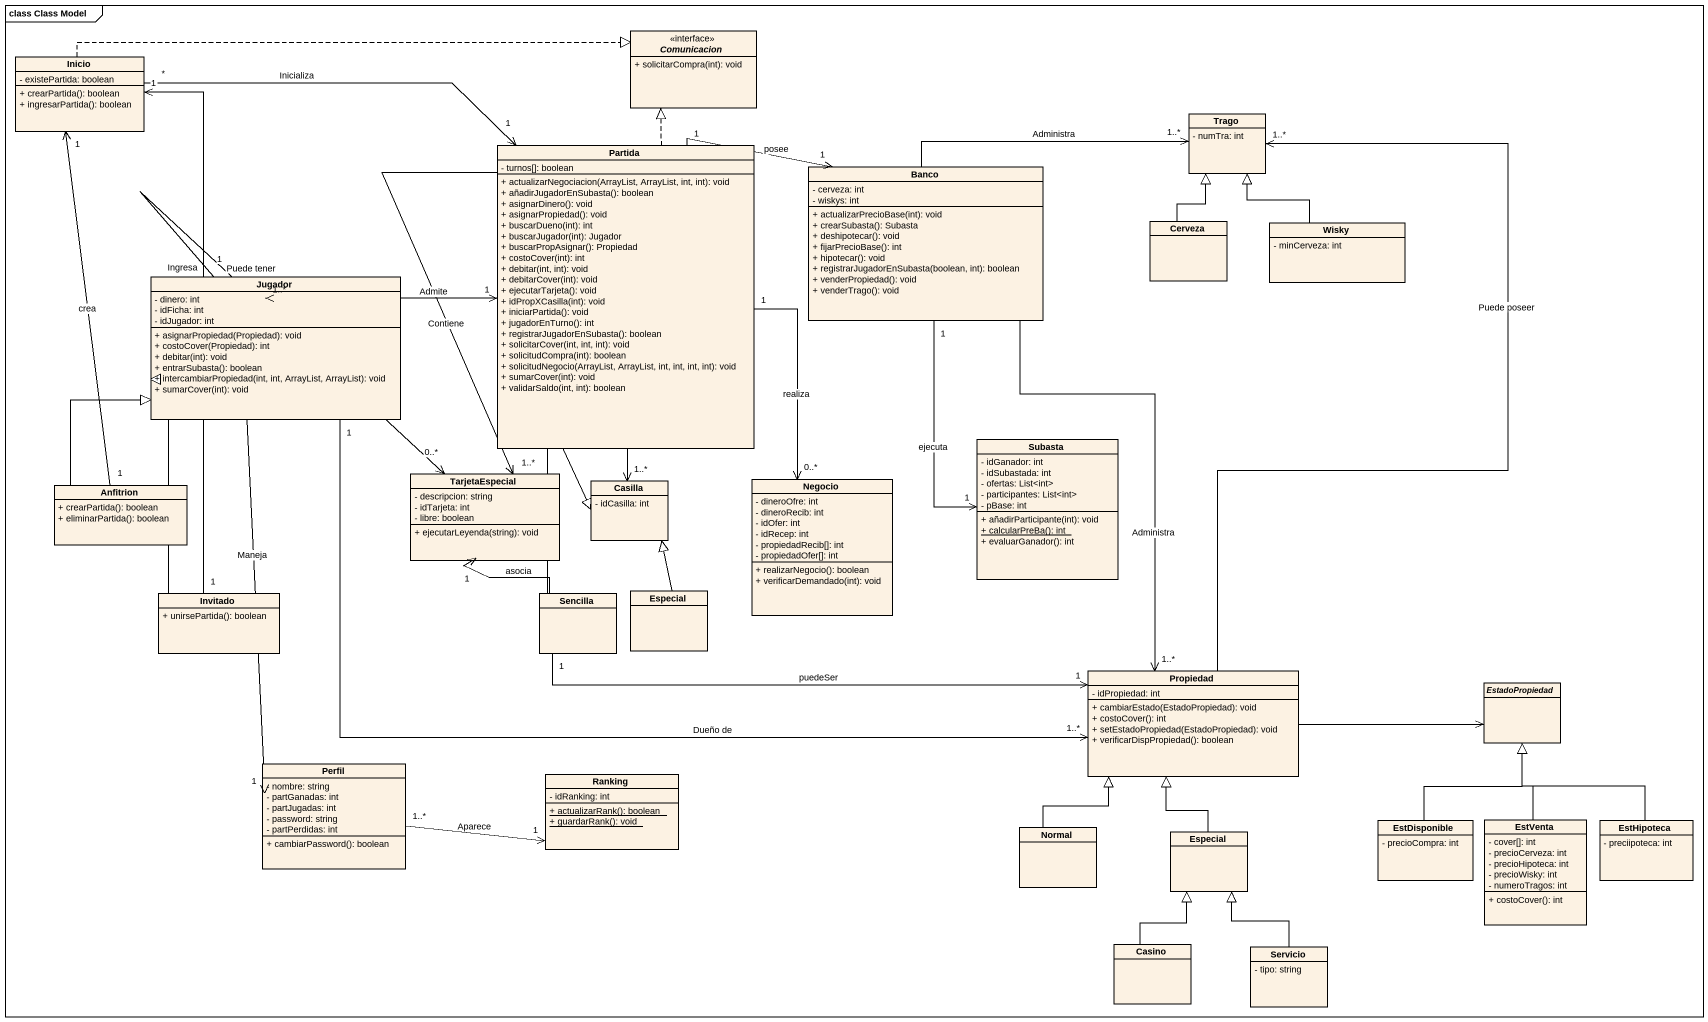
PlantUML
@startuml
mainframe class Class Model
hide circle
hide empty members
skinparam classAttributeIconSize 0
class Inicio {
  - existePartida: boolean
  + crearPartida(): boolean
  + ingresarPartida(): boolean
}
interface Comunicacion <<interface>> {
  + solicitarCompra(int): void
}
class Trago {
  - numTra: int
}
class Partida {
  - turnos[]: boolean
  + actualizarNegociacion(ArrayList, ArrayList, int, int): void
  + añadirJugadorEnSubasta(): boolean
  + asignarDinero(): void
  + asignarPropiedad(): void
  + buscarDueno(int): int
  + buscarJugador(int): Jugador
  + buscarPropAsignar(): Propiedad
  + costoCover(int): int
  + debitar(int, int): void
  + debitarCover(int): void
  + ejecutarTarjeta(): void
  + idPropXCasilla(int): void
  + iniciarPartida(): void
  + jugadorEnTurno(): int
  + registrarJugadorEnSubasta(): boolean
  + solicitarCover(int, int, int): void
  + solicitudCompra(int): boolean
  + solicitudNegocio(ArrayList, ArrayList, int, int, int, int): void
  + sumarCover(int): void
  + validarSaldo(int, int): boolean
}
class Banco {
  - cerveza: int
  - wiskys: int
  + actualizarPrecioBase(int): void
  + crearSubasta(): Subasta
  + deshipotecar(): void
  + fijarPrecioBase(): int
  + hipotecar(): void
  + registrarJugadorEnSubasta(boolean, int): boolean
  + venderPropiedad(): void
  + venderTrago(): void
}
class Cerveza
class Wisky {
  - minCerveza: int
}
class Jugador {
  - dinero: int
  - idFicha: int
  - idJugador: int
  + asignarPropiedad(Propiedad): void
  + costoCover(Propiedad): int
  + debitar(int): void
  + entrarSubasta(): boolean
  + intercambiarPropiedad(int, int, ArrayList, ArrayList): void
  + sumarCover(int): void
}
class Subasta {
  - idGanador: int
  - idSubastada: int
  - ofertas: List<int>
  - participantes: List<int>
  - pBase: int
  + añadirParticipante(int): void
  {static} + calcularPreBa(): int
  + evaluarGanador(): int
}
class Anfitrion {
  + crearPartida(): boolean
  + eliminarPartida(): boolean
}
class TarjetaEspecial {
  - descripcion: string
  - idTarjeta: int
  - libre: boolean
  + ejecutarLeyenda(string): void
}
class Casilla {
  - idCasilla: int
}
class Negocio {
  - dineroOfre: int
  - dineroRecib: int
  - idOfer: int
  - idRecep: int
  - propiedadRecib[]: int
  - propiedadOfer[]: int
  + realizarNegocio(): boolean
  + verificarDemandado(int): void
}
class Invitado {
  + unirsePartida(): boolean
}
class Sencilla
class Especial
class Propiedad {
  - idPropiedad: int
  + cambiarEstado(EstadoPropiedad): void
  + costoCover(): int
  + setEstadoPropiedad(EstadoPropiedad): void
  + verificarDispPropiedad(): boolean
}
abstract class EstadoPropiedad
class Perfil {
  - nombre: string
  - partGanadas: int
  - partJugadas: int
  - password: string
  - partPerdidas: int
  + cambiarPassword(): boolean
}
class Ranking {
  - idRanking: int
  {static} + actualizarRank(): boolean
  {static} + guardarRank(): void
}
class Normal
class "Especial" as Especial_2
class EstDisponible {
  - precioCompra: int
}
class EstVenta {
  - cover[]: int
  - precioCerveza: int
  - precioHipoteca: int
  - precioWisky: int
  - numeroTragos: int
  + costoCover(): int
}
class EstHipoteca {
  - preciipoteca: int
}
class Casino
class Servicio {
  - tipo: string
}
Inicio .right.|> Comunicacion
Inicio "*" -right-> "1" Partida : Inicializa
Partida .up.|> Comunicacion
Partida "1" -right-> "1" Banco : posee
Partida "1" <-left-> "1..*" Jugador : Admite
Partida --> "1..*" TarjetaEspecial : Contiene
Partida --> "1..*" Casilla
Partida "1" --> "0..*" Negocio : realiza
Banco -right-> "1..*" Trago : Administra
Banco "1" --> "1" Subasta : ejecuta
Banco --> "1..*" Propiedad : Administra
Cerveza -up-|> Trago
Wisky -up-|> Trago
Jugador "1" --> "0..*" TarjetaEspecial : Puede tener
Jugador "1" -right-> "1..*" Propiedad : Dueño de
Jugador --> "1" Perfil : Maneja
Anfitrion "1" -up-> "1" Inicio : crea
Anfitrion -up-|> Jugador
Invitado "1" -up-> "1" Inicio : Ingresa
Invitado -up-|> Jugador
Sencilla -up-> "1" TarjetaEspecial : asocia
Sencilla -up-|> Casilla
Sencilla "1" -right-> "1" Propiedad : puedeSer
Especial -up-|> Casilla
Propiedad -up-> "1..*" Trago : Puede poseer
Propiedad -right-> EstadoPropiedad
Perfil "1..*" -right-> "1" Ranking : Aparece
Normal -up-|> Propiedad
Especial_2 -up-|> Propiedad
EstDisponible -up-|> EstadoPropiedad
EstVenta -up-|> EstadoPropiedad
EstHipoteca -up-|> EstadoPropiedad
Casino -up-|> Especial_2
Servicio -up-|> Especial_2
@enduml
